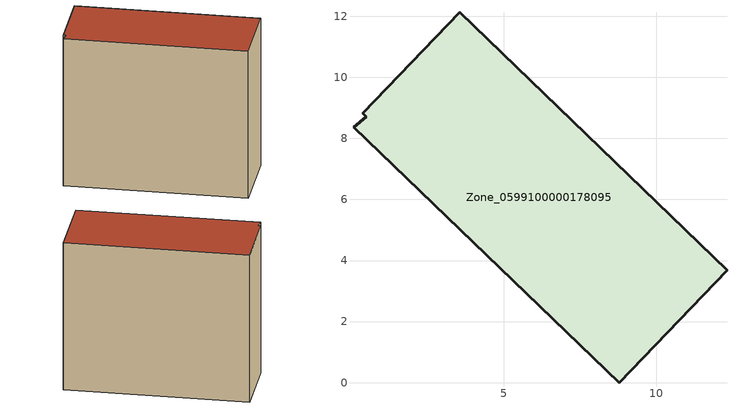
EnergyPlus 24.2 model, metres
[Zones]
Zone_0599100000178095
 floor ground (C_G): 12.31,3.68 8.77,0 0.07,8.37 0.49,8.71 0.37,8.83 3.56,12.13 z0
 wall outside (C_F): 12.31,3.68 3.56,12.13 0.37,8.83 0.49,8.71 0.07,8.37 8.77,0 12.31,3.68 z0:10.42
 roof outside (C_R): 8.77,0 12.31,3.68 3.56,12.13 0.37,8.83 0.49,8.71 0.07,8.37 z10.42
[BUILDING]
Pand.0599100000178095: North Axis=0; Terrain=City; Loads Convergence Tolerance Value=0.04; Temperature Convergence Tolerance Value=0.4; Solar Distribution=FullExterior; Maximum Number of Warmup Days=25; Minimum Number of Warmup Days=1
[Site:Location]
Rotterdam.The.Hague.AP_ZH_NLD Design_Conditions: Latitude=51.96; Longitude=4.45; Time Zone=1; Elevation=-4.5
[SITE:GROUNDTEMPERATURE:BUILDINGSURFACE]
18, 18, 18, 18, 18, 18, 18, 18, 18, 18, 18, 18
[MATERIAL] Thermal Absorptance=0.9; Solar Absorptance=0.7; Visible Absorptance=0.7
Name | Roughness | Thickness | Conductivity | Density | Specific Heat
G.TI.1946 | MediumSmooth | 0.15 | 1 | 540 | 1210
F.TI.1946 | Rough | 0.3 | 0.857143 | 1920 | 840
R.TI.1946 | MediumRough | 0.2 | 0.1 | 1500 | 1000
[CONSTRUCTION]
C_G: G.TI.1946
C_F: F.TI.1946
C_R: R.TI.1946
[ZONE]
Zone_0599100000178095: Type=1; Multiplier=1; Ceiling Height=Autocalculate; Volume=Autocalculate; Floor Area=autocalculate; Part of Total Floor Area=Yes
[ZONEINFILTRATION:DESIGNFLOWRATE]
Infil_Zone_0599100000178095: Zone or ZoneList or Space or SpaceList=Zone_0599100000178095; Schedule=AlwaysOn; Design Flow Rate Calculation Method=Flow/Area; Flow Rate per Floor Area=0.003; Constant Term Coefficient=1; Temperature Term Coefficient=0; Velocity Term Coefficient=0; Velocity Squared Term Coefficient=0
[HVACTEMPLATE:ZONE:IDEALLOADSAIRSYSTEM]
Zone_0599100000178095: Maximum Heating Supply Air Temperature=50; Minimum Cooling Supply Air Temperature=13; Maximum Heating Supply Air Humidity Ratio=0.0156; Minimum Cooling Supply Air Humidity Ratio=0.0077; Heating Limit=NoLimit; Cooling Limit=NoLimit; Dehumidification Control Type=ConstantSensibleHeatRatio; Cooling Sensible Heat Ratio=0.7; Dehumidification Setpoint=60; Humidification Control Type=None; Humidification Setpoint=30; Outdoor Air Method=None; Outdoor Air Flow Rate per Person=0.00944; Outdoor Air Flow Rate per Zone Floor Area=0; Outdoor Air Flow Rate per Zone=0; Demand Controlled Ventilation Type=None; Outdoor Air Economizer Type=NoEconomizer; Heat Recovery Type=None; Sensible Heat Recovery Effectiveness=0.7; Latent Heat Recovery Effectiveness=0.65
[ZONECONTROL:THERMOSTAT]
ThermostatControl_Zone_0599100000178095: Zone or ZoneList=Zone_0599100000178095; Control Type Schedule=DualSetpointControlType; Control 1=Thermostat_Zone_0599100000178095; Temperature Difference Between Cutout And Setpoint=0
[THERMOSTATSETPOINT:DUALSETPOINT]
Thermostat_Zone_0599100000178095: Heating Setpoint Temperature Schedule=HeatingSetpoint_Zone_0599100000178095; Cooling Setpoint Temperature Schedule=CoolingSetpoint_Zone_0599100000178095
[SCHEDULE:COMPACT]
HeatingSetpoint_Zone_0599100000178095: Through: 12/31, For: AllDays, Until: 24:00, 21
CoolingSetpoint_Zone_0599100000178095: Through: 12/31, For: AllDays, Until: 24:00, 24
DualSetpointControlType: Through: 12/31, For: AllDays, Until: 24:00, 4
AlwaysOn: Through: 12/31, For: AllDays, Until: 24:00, 1
